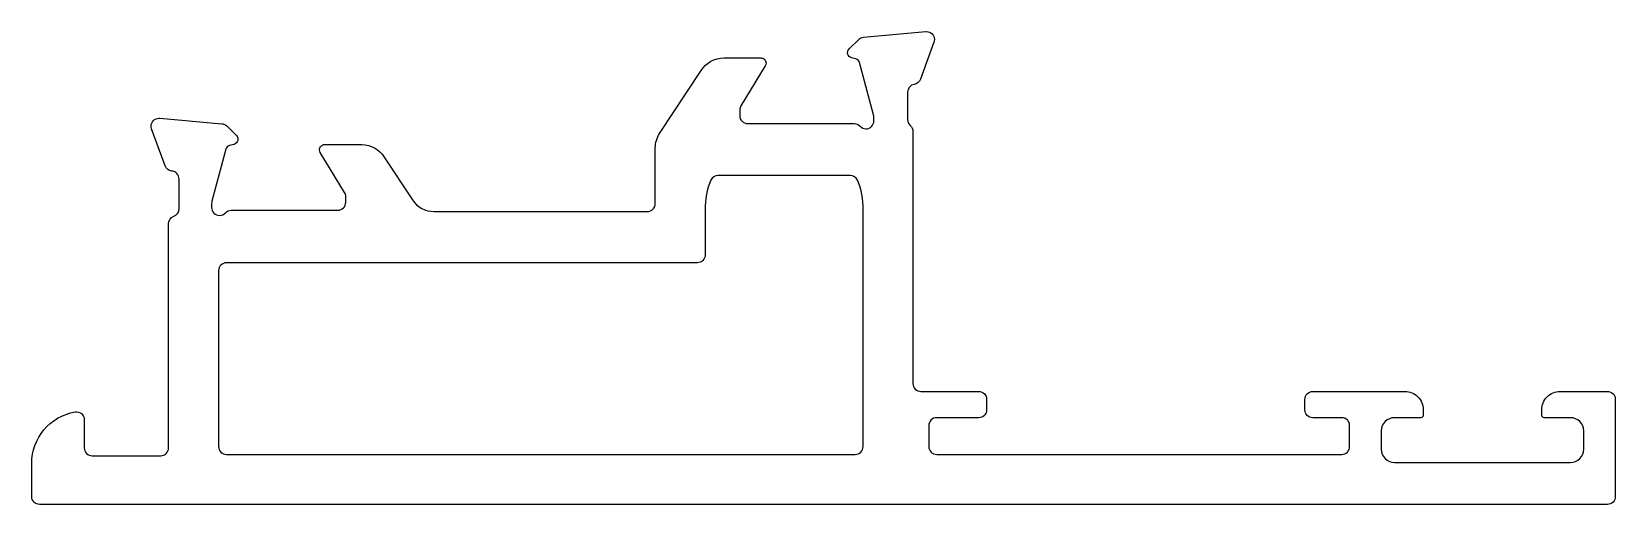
# Model space of a CAD drawing. Extents: x 907.3 to 967.5, y 394.9 to 412.9.
import ezdxf

# ---------------------------------------------------------------- set-up
doc = ezdxf.new("R2010")
doc.units = 0
doc.layers.get('0').update_dxf_attribs({"linetype": 'CONTINUOUS'})

msp = doc.modelspace()

# ---------------------------------------------------------------- linework, layer by layer
at = {"color": 0}
msp.add_lwpolyline([(940.664, 409.306, -0.215961), (940.766, 409.08), (940.766, 399.485, 0.414214), (941.066, 399.185), (943.266, 399.185, -0.414214), (943.566, 398.885), (943.566, 398.485, -0.414214), (943.266, 398.185), (941.666, 398.185, 0.414214), (941.366, 397.885), (941.366, 397.085, 0.414214), (941.666, 396.785), (957.066, 396.785, 0.414214), (957.366, 397.085), (957.366, 397.885, 0.414214), (957.066, 398.185), (955.966, 398.185, -0.414214), (955.666, 398.485), (955.666, 398.885, -0.414214), (955.966, 399.185), (957.366, 399.185), (959.466, 399.185, -0.414214), (960.166, 398.485), (960.166, 398.285, -0.414214), (960.066, 398.185), (959.066, 398.185, 0.414214), (958.566, 397.685), (958.566, 396.985, 0.414214), (959.066, 396.485), (965.766, 396.485, 0.414214), (966.266, 396.985), (966.266, 397.685, 0.414214), (965.766, 398.185), (964.766, 398.185, -0.414214), (964.666, 398.285), (964.666, 398.485, -0.414214), (965.366, 399.185), (967.166, 399.185, -0.414214), (967.466, 398.885), (967.466, 395.185, -0.414214), (967.166, 394.885), (907.562, 394.885, -0.414214), (907.262, 395.185), (907.262, 396.435, -0.363159), (908.909, 398.404, -0.46718), (909.262, 398.109), (909.262, 397.035, 0.414214), (909.562, 396.735), (912.166, 396.735, 0.414214), (912.466, 397.035), (912.466, 405.567, -0.317148), (912.665, 405.85, 0.317148), (912.865, 406.133), (912.865, 407.274, 0.389204), (912.59, 407.573, -0.29178), (912.334, 407.769), (911.82, 409.182, -0.091642), (911.803, 409.283, -0.414214), (912.103, 409.583, -0.02182), (912.129, 409.581), (914.494, 409.375, -0.176327), (914.68, 409.288), (915.044, 408.924, -0.198912), (915.103, 408.783, -0.065543), (915.096, 408.731, -0.267949), (914.954, 408.589), (914.785, 408.544, 0.267949), (914.644, 408.403), (914.113, 406.421, 0.065543), (914.103, 406.343), (914.103, 406.183, 0.414214), (914.403, 405.883, 0.213422), (914.626, 405.983, -0.213422), (914.85, 406.083), (918.903, 406.083, 0.414214), (919.203, 406.383), (919.203, 406.604, 0.137852), (919.159, 406.76), (918.232, 408.278, -0.137852), (918.203, 408.383, -0.414214), (918.403, 408.583), (919.809, 408.583, -0.261413), (920.662, 408.104), (921.734, 406.481, 0.251866), (922.568, 406.033), (930.669, 406.033, 0.414214), (930.969, 406.333), (930.969, 408.452, -0.14701), (931.135, 409.003), (932.719, 411.401, -0.261413), (933.573, 411.88), (934.979, 411.88, -0.414214), (935.179, 411.68, -0.137852), (935.15, 411.576), (934.223, 410.057, 0.137852), (934.179, 409.901), (934.179, 409.68, 0.415222), (934.479, 409.38), (938.532, 409.38, -0.213422), (938.755, 409.28, 0.213422), (938.979, 409.18, 0.414214), (939.279, 409.48), (939.279, 409.641, 0.065543), (939.269, 409.718), (938.738, 411.7, 0.267949), (938.596, 411.842), (938.427, 411.887, -0.267949), (938.286, 412.028, -0.065543), (938.279, 412.08, -0.198912), (938.338, 412.221), (938.701, 412.585, -0.176327), (938.887, 412.672), (941.253, 412.879, -0.02182), (941.279, 412.88, -0.414214), (941.579, 412.58, -0.091642), (941.562, 412.479), (941.047, 411.067, -0.271567), (940.814, 410.873, 0.367794), (940.562, 410.577), (940.562, 409.531, 0.215961), (940.664, 409.306)], format="xyb", dxfattribs=at)
msp.add_lwpolyline([(933.082, 407.227, 0.112014), (932.869, 406.107), (932.869, 404.383, -0.414214), (932.569, 404.083), (914.666, 404.083, 0.414214), (914.366, 403.783), (914.366, 397.085, 0.414214), (914.666, 396.785), (938.566, 396.785, 0.414214), (938.866, 397.085), (938.866, 406.107, 0.112014), (938.653, 407.227, 0.29834), (938.378, 407.407), (933.357, 407.407, 0.29834)], format="xyb", close=True, dxfattribs=at)

doc.saveas('drawing.dxf')
